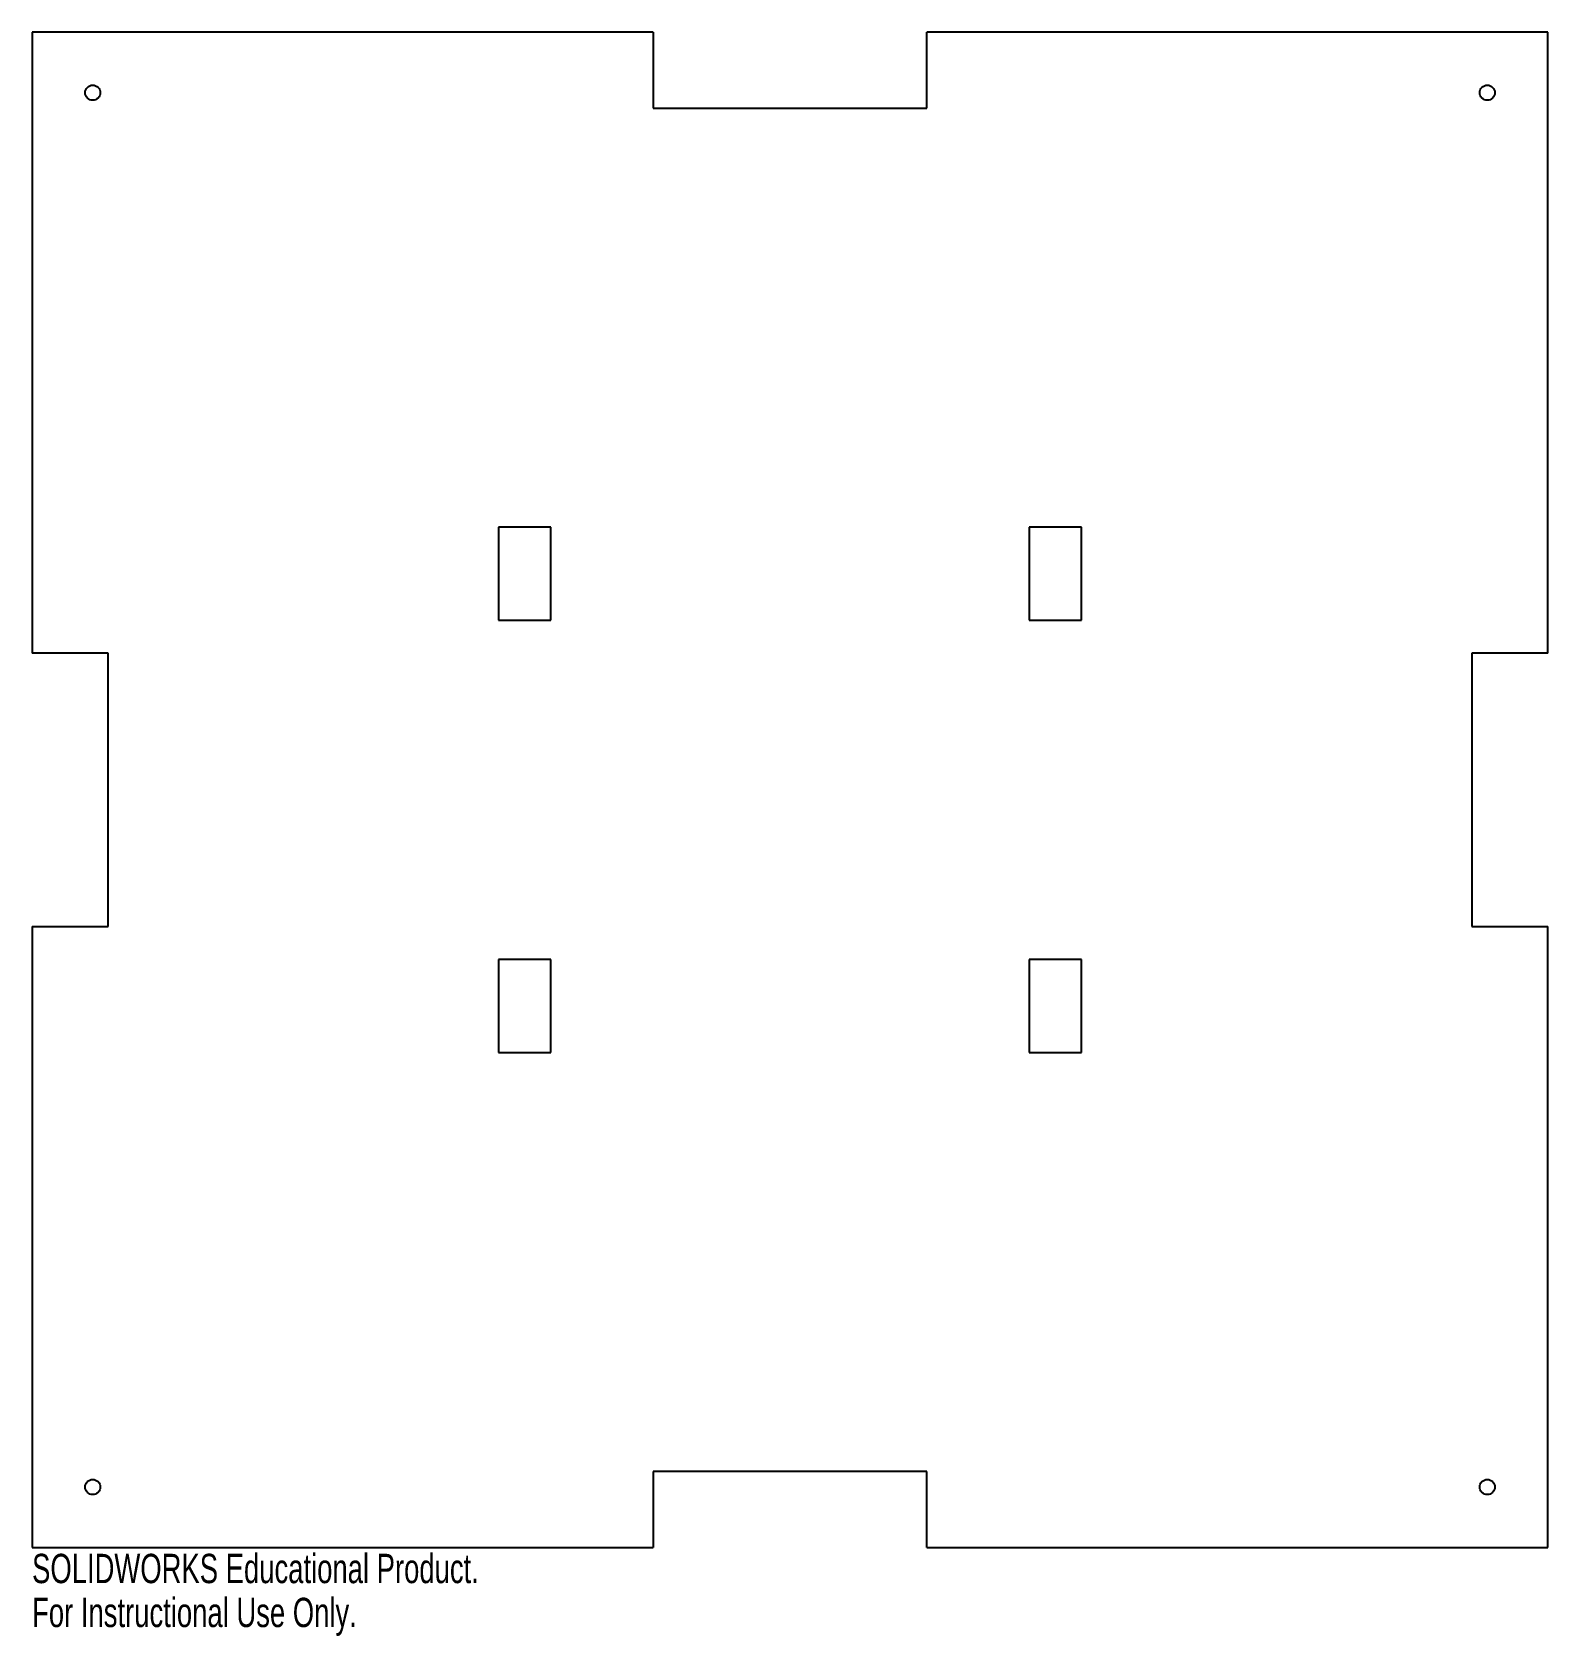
# Model space of a CAD drawing. Header units: millimetres. Extents: x -125 to 125, y -140 to 125.
import ezdxf

# ---------------------------------------------------------------- set-up
doc = ezdxf.new("R2010")
doc.units = ezdxf.units.MM
doc.styles.add('SLDTEXTSTYLE0', font='TXT', dxfattribs={"width": 0.7})

msp = doc.modelspace()

# ---------------------------------------------------------------- linework, layer by layer
at = {"color": 7, "linetype": 'Continuous', "lineweight": 25}
for p, q in [((-125, 125), (-125, 22.55)), ((-22.55, 125), (-125, 125)), ((-22.55, 125), (-22.55, 112.45)), ((22.55, 112.45), (22.55, 125)), ((125, 125), (22.55, 125)), ((125, 22.55), (125, 125)), ((-22.55, 112.45), (22.55, 112.45)), ((-48.05, 43.35), (-48.05, 28)), ((-39.45, 43.35), (-48.05, 43.35)), ((-39.45, 28), (-39.45, 43.35)), ((39.45, 43.35), (39.45, 28)), ((48.05, 43.35), (39.45, 43.35)), ((48.05, 28), (48.05, 43.35)), ((-48.05, 28), (-39.45, 28)), ((39.45, 28), (48.05, 28)), ((-112.45, 22.55), (-125, 22.55)), ((-112.45, -22.55), (-112.45, 22.55)), ((125, 22.55), (112.45, 22.55)), ((112.45, 22.55), (112.45, -22.55)), ((-125, -22.55), (-125, -125)), ((-125, -22.55), (-112.45, -22.55)), ((112.45, -22.55), (125, -22.55)), ((125, -125), (125, -22.55)), ((-48.05, -28), (-48.05, -43.35)), ((-39.45, -28), (-48.05, -28)), ((-39.45, -43.35), (-39.45, -28)), ((39.45, -28), (39.45, -43.35)), ((48.05, -28), (39.45, -28)), ((48.05, -43.35), (48.05, -28)), ((-48.05, -43.35), (-39.45, -43.35)), ((39.45, -43.35), (48.05, -43.35)), ((22.55, -112.45), (-22.55, -112.45)), ((-22.55, -112.45), (-22.55, -125)), ((22.55, -125), (22.55, -112.45)), ((-125, -125), (-22.55, -125)), ((22.55, -125), (125, -125))]:
    msp.add_line(p, q, dxfattribs=at)
for centre in [(-115, 115), (115, 115), (-115, -115), (115, -115)]:
    msp.add_circle(centre, 1.25, dxfattribs=at)

# ---------------------------------------------------------------- texts
at = {"color": 7, "linetype": 'Continuous', "char_height": 4.8336, "attachment_point": 1, "style": 'SLDTEXTSTYLE0'}
for s, insert in [('SOLIDWORKS Educational Product.', (-125, -126.02)), ('For Instructional Use Only.', (-125, -133.27))]:
    msp.add_mtext(s, dxfattribs=dict(at, insert=insert))

doc.saveas('drawing.dxf')
